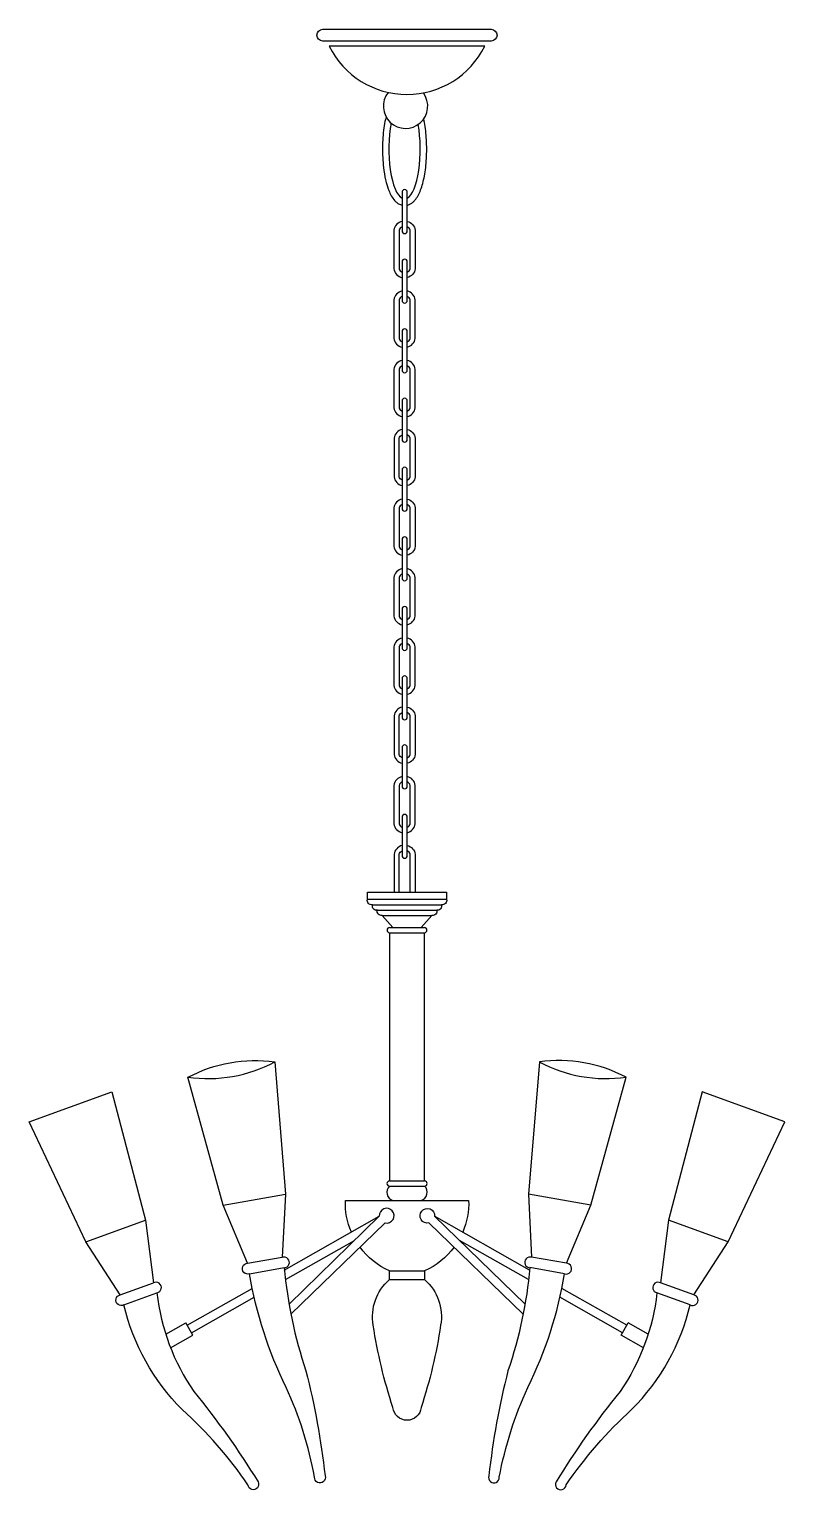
# Model space of a CAD drawing. Extents: x 373 to 931, y 3475 to 4553.
import ezdxf

# ---------------------------------------------------------------- set-up
doc = ezdxf.new("R2010")
doc.units = 0
doc.header["$MEASUREMENT"] = 0
for name, color, linetype in [('3', 3, 'CONTINUOUS'), ('4', 4, 'CONTINUOUS'), ('7', 7, 'CONTINUOUS')]:
    doc.layers.add(name, color=color, linetype=linetype)

msp = doc.modelspace()

# ---------------------------------------------------------------- linework, layer by layer
at = {"layer": '3'}
for p, q in [((622.6, 3910.6), (681.1, 3910.6)), ((626.4, 3906.4), (677.3, 3906.4)), ((628.9, 3902.5), (673.8, 3902.5)), ((641.5, 3889.8), (662.3, 3889.8))]:
    msp.add_line(p, q, dxfattribs=at)
at = {"layer": '4'}
for p, q in [((638.9, 3889.8), (641.5, 3889.8)), ((662.3, 3889.8), (664.9, 3889.8))]:
    msp.add_line(p, q, dxfattribs=at)
for points in [[(714, 4552.9, -1), (714, 4544.2), (589.7, 4544.2, -1), (589.7, 4552.9)], [(594.4, 4540.4, 0.619496), (709.3, 4540.4)]]:
    msp.add_lwpolyline(points, format="xyb", close=True, dxfattribs=at)
for points in [[(638.9, 3889.8), (641.5, 3889.8), (633.5, 3898.6, -0.544919), (630, 3902.5, -0.544919), (626.4, 3906.4, -0.508918), (622.6, 3910.6), (622.6, 3915.8), (681.1, 3915.8), (681.1, 3910.6, -0.508918), (677.3, 3906.4, -0.544919), (673.8, 3902.5, -0.544919), (670.3, 3898.6), (662.3, 3889.8), (664.9, 3889.8)], [(638.9, 3889.8, 0.894468), (638.9, 3885.9), (638.9, 3702.6, 0.915868), (638.9, 3698.7, 0.576846), (641.5, 3688.3)], [(662.3, 3688.3, 0.576846), (664.9, 3698.7, 0.915868), (664.9, 3702.6), (664.9, 3885.9, 0.865012), (664.9, 3889.8, 0.865012)], [(535.6, 3634.1, -1.169862), (534.2, 3641.8), (516.1, 3684.8), (490.2, 3779.2, -0.15868), (554.2, 3790.5), (562.2, 3692.9), (559.8, 3646.3)], [(768.2, 3634.1, 1.169862), (769.5, 3641.8), (787.7, 3684.8), (813.6, 3779.2, 0.15868), (749.6, 3790.5), (741.6, 3692.9), (743.9, 3646.3)], [(442.9, 3611.1, -1.169862), (440.2, 3618.5), (414.9, 3657.7), (373, 3746.2), (434.1, 3768.4), (458.9, 3673.7), (464.7, 3627.4)], [(860.9, 3611.1, 1.169862), (863.5, 3618.5), (888.9, 3657.7), (930.8, 3746.2), (869.7, 3768.4), (844.9, 3673.7), (839.1, 3627.4)], [(610.8, 3664.9, -0.110076), (606.4, 3688.3), (697.4, 3688.3, -0.110076), (693, 3664.9, -0.110076)], [(686.6, 3653.7, -0.128668), (664.9, 3636.3), (664.9, 3629.8, -0.263524), (676.7, 3596.1, -0.042572), (662.3, 3535.4, -0.914034), (641.5, 3535.4, -0.042572), (627, 3596.1, -0.263524), (638.9, 3629.8), (638.9, 3636.3, -0.128668), (617.2, 3653.7)], [(561.2, 3638.6, 0.058687), (577.3, 3562.5, -0.034148), (591.4, 3484.9, -1.227553), (583.7, 3483.9, 0.061162), (562.7, 3550.2, -0.073016), (535.6, 3634.1)], [(742.6, 3638.6, -0.058687), (726.4, 3562.5, 0.034148), (712.3, 3484.9, 1.227553), (720, 3483.9, -0.061162), (741.1, 3550.2, 0.073016), (768.2, 3634.1)], [(467.3, 3620, 0.124128), (494.5, 3547.2, -0.032931), (541.9, 3480.5, -1.227553), (534.5, 3478.2, 0.057455), (486, 3533.9, -0.141245), (442.9, 3611.1)], [(836.4, 3620, -0.124128), (809.2, 3547.2, 0.032931), (761.9, 3480.5, 1.227553), (769.3, 3478.2, -0.057455), (817.7, 3533.9, 0.141245), (860.9, 3611.1)]]:
    msp.add_lwpolyline(points, format="xyb", dxfattribs=at)
for centre, start, end in [((561.1, 3642.5), 271.0478, 108.9522), ((742.7, 3642.5), 71.0478, 268.9522), ((466.6, 3623.9), 281.0478, 118.9522), ((837.2, 3623.9), 61.0478, 258.9522)]:
    msp.add_arc(centre, 3.95, start, end, dxfattribs=at)
at = {"layer": '7'}
for p, q in [((633.5, 3898.6), (670.3, 3898.6)), ((638.9, 3885.9), (664.9, 3885.9)), ((638.9, 3702.6), (664.9, 3702.6)), ((638.9, 3698.7), (664.9, 3698.7)), ((516.1, 3684.8), (562.2, 3692.9)), ((787.7, 3684.8), (741.6, 3692.9)), ((414.9, 3657.7), (458.9, 3673.7)), ((561.3, 3636.8), (631.4, 3676.6)), ((742.4, 3636.8), (672.3, 3676.6)), ((888.9, 3657.7), (844.9, 3673.7)), ((562.1, 3629.8), (613.1, 3658.7)), ((741.6, 3629.8), (690.7, 3658.7)), ((534.2, 3641.8), (559.8, 3646.3)), ((769.5, 3641.8), (743.9, 3646.3)), ((535.6, 3634.1), (561.2, 3638.6)), ((638.9, 3636.3), (664.9, 3636.3)), ((768.2, 3634.1), (742.6, 3638.6)), ((440.2, 3618.5), (464.7, 3627.4)), ((489.6, 3596.1), (537.6, 3623.3)), ((638.9, 3629.8), (664.9, 3629.8)), ((814.1, 3596.1), (766.2, 3623.3)), ((863.5, 3618.5), (839.1, 3627.4)), ((442.9, 3611.1), (467.3, 3620)), ((492.8, 3590.5), (539, 3616.7)), ((810.9, 3590.5), (764.7, 3616.7)), ((860.9, 3611.1), (836.4, 3620)), ((473.8, 3589.4), (488.7, 3597.8)), ((493.8, 3588.8), (488.7, 3597.8)), ((810, 3588.8), (815.1, 3597.8)), ((829.9, 3589.4), (815.1, 3597.8)), ((477.4, 3579.5), (493.8, 3588.8)), ((826.4, 3579.5), (810, 3588.8))]:
    msp.add_line(p, q, dxfattribs=at)
for points in [[(652.1, 4404), (652.1, 4432.6, 1), (648.2, 4432.6), (648.2, 4404, 1)], [(648.2, 4352.7, 1), (652.1, 4352.7), (652.1, 4381.2, 1), (648.2, 4381.2)], [(648.2, 4329.8), (648.2, 4301.3, 1), (652.1, 4301.3), (652.1, 4329.8, 1)], [(652.1, 4250), (652.1, 4278.5, 1), (648.2, 4278.5), (648.2, 4250, 1)], [(648.2, 4227.6), (648.2, 4199.1, 1), (652.1, 4199.1), (652.1, 4227.6, 1)], [(648.2, 4147.7, 1), (652.1, 4147.7), (652.1, 4176.2, 1), (648.2, 4176.2)], [(648.2, 4124.8), (648.2, 4096.3, 1), (652.1, 4096.3), (652.1, 4124.8, 1)], [(652.1, 4045), (652.1, 4073.5, 1), (648.2, 4073.5), (648.2, 4045, 1)], [(648.2, 4022.6), (648.2, 3994.1, 1), (652.1, 3994.1), (652.1, 4022.6, 1)], [(652.1, 3942.8), (652.1, 3971.3, 1), (648.2, 3971.3), (648.2, 3942.8, 1)]]:
    msp.add_lwpolyline(points, format="xyb", close=True, dxfattribs=at)
for points in [[(648.2, 4411.1, 0.302545), (642.2, 4404.6), (642.2, 4376.1, 0.302545), (648.2, 4369.5)], [(652.1, 4411.1, -0.30144), (658, 4404.6), (658, 4376.1, -0.30144), (652.1, 4369.6)], [(648.2, 4407.1, 0.199814), (646.1, 4404.6), (646.1, 4376.1, 0.199814), (648.2, 4373.6)], [(652.1, 4373.6, 0.197687), (654.2, 4376.1), (654.2, 4404.6, 0.197687), (652.1, 4407)], [(648.2, 4359.7, 0.302545), (642.2, 4353.2), (642.2, 4324.7, 0.302545), (648.2, 4318.1)], [(652.1, 4318.2, 0.30144), (658, 4324.7), (658, 4353.2, 0.30144), (652.1, 4359.7)], [(648.2, 4355.7, 0.199814), (646.1, 4353.2), (646.1, 4324.7, 0.199814), (648.2, 4322.2)], [(652.1, 4322.2, 0.197687), (654.2, 4324.7), (654.2, 4353.2, 0.197687), (652.1, 4355.6)], [(648.2, 4308.4, 0.302545), (642.2, 4301.9), (642.2, 4273.4, 0.302545), (648.2, 4266.9)], [(648.2, 4304.4, 0.199814), (646.1, 4301.9), (646.1, 4273.4, 0.199814), (648.2, 4270.9)], [(652.1, 4266.9, 0.30144), (658, 4273.4), (658, 4301.9, 0.30144), (652.1, 4308.4)], [(652.1, 4270.9, 0.197687), (654.2, 4273.4), (654.2, 4301.9, 0.197687), (652.1, 4304.4)], [(648.2, 4257.5, 0.30144), (642.3, 4251), (642.3, 4222.5, 0.30144), (648.2, 4216)], [(648.2, 4220, -0.197687), (646.1, 4222.5), (646.1, 4251, -0.197687), (648.2, 4253.4)], [(652.1, 4257.5, -0.30144), (658, 4251), (658, 4222.5, -0.30144), (652.1, 4216)], [(652.1, 4220, 0.197687), (654.2, 4222.5), (654.2, 4251, 0.197687), (652.1, 4253.4)], [(648.2, 4206.1, 0.302545), (642.2, 4199.6), (642.2, 4171.1, 0.302545), (648.2, 4164.6)], [(652.1, 4206.1, -0.30144), (658, 4199.6), (658, 4171.1, -0.30144), (652.1, 4164.6)], [(648.2, 4202.1, 0.199814), (646.1, 4199.6), (646.1, 4171.1, 0.199814), (648.2, 4168.6)], [(652.1, 4168.6, 0.197687), (654.2, 4171.1), (654.2, 4199.6, 0.197687), (652.1, 4202.1)], [(648.2, 4154.7, 0.302545), (642.2, 4148.2), (642.2, 4119.7, 0.302545), (648.2, 4113.2)], [(652.1, 4113.2, 0.30144), (658, 4119.7), (658, 4148.2, 0.30144), (652.1, 4154.7)], [(648.2, 4150.7, 0.199814), (646.1, 4148.2), (646.1, 4119.7, 0.199814), (648.2, 4117.2)], [(652.1, 4117.2, 0.197687), (654.2, 4119.7), (654.2, 4148.2, 0.197687), (652.1, 4150.7)], [(648.2, 4103.4, 0.302545), (642.2, 4096.9), (642.2, 4068.4, 0.302545), (648.2, 4061.9)], [(648.2, 4099.4, 0.199814), (646.1, 4096.9), (646.1, 4068.4, 0.199814), (648.2, 4065.9)], [(652.1, 4061.9, 0.30144), (658, 4068.4), (658, 4096.9, 0.30144), (652.1, 4103.4)], [(652.1, 4065.9, 0.197687), (654.2, 4068.4), (654.2, 4096.9, 0.197687), (652.1, 4099.4)], [(648.2, 4052.5, 0.30144), (642.3, 4046), (642.3, 4017.5, 0.30144), (648.2, 4011)], [(648.2, 4015, -0.197687), (646.1, 4017.5), (646.1, 4046, -0.197687), (648.2, 4048.5)], [(652.1, 4052.5, -0.30144), (658, 4046), (658, 4017.5, -0.30144), (652.1, 4011)], [(652.1, 4015, 0.197687), (654.2, 4017.5), (654.2, 4046, 0.197687), (652.1, 4048.5)], [(648.2, 4001.2, 0.302545), (642.2, 3994.7), (642.2, 3966.2, 0.302545), (648.2, 3959.7)], [(652.1, 3959.7, 0.30144), (658, 3966.2), (658, 3994.7, 0.30144), (652.1, 4001.2)], [(648.2, 3997.2, 0.199814), (646.1, 3994.7), (646.1, 3966.2, 0.199814), (648.2, 3963.7)], [(652.1, 3963.7, 0.197687), (654.2, 3966.2), (654.2, 3994.7, 0.197687), (652.1, 3997.2)], [(648.2, 3950.3, 0.30144), (642.3, 3943.8), (642.3, 3915.8)], [(652.1, 3950.3, -0.30144), (658, 3943.8), (658, 3915.8)], [(646.1, 3915.8), (646.1, 3943.8, -0.197687), (648.2, 3946.3)], [(654.2, 3915.8), (654.2, 3943.8, 0.197687), (652.1, 3946.3)], [(566.2, 3604.3), (635.7, 3671.6, 2.984725), (631.4, 3676.6), (564.8, 3611.6)], [(737.6, 3604.3), (668.1, 3671.6, -2.984725), (672.3, 3676.6), (739, 3611.6)]]:
    msp.add_lwpolyline(points, format="xyb", dxfattribs=at)
for centre, radius, start, end in [((650.8, 4496.1), 16.4, 141.6079, 36.6715), ((504.9, 3883.2), 105, 261.9669, 298.0331), ((798.9, 3883.2), 105, 241.9669, 278.0331)]:
    msp.add_arc(centre, radius, start, end, dxfattribs=at)
for start_param, end_param in [(1.018985, 2.979), (3.310898, 5.235384)]:
    msp.add_ellipse((650.1, 4464.3), major_axis=(0, 36.7), ratio=0.31538, start_param=start_param, end_param=end_param, dxfattribs=at)
for points, knots in [([(636.4, 4488.3), (636.2, 4487.6), (636.1, 4487), (635.5, 4484.3), (635.1, 4482.2), (634.2, 4475.5), (633.8, 4470.5), (633.7, 4460.6), (634, 4455.6), (634.9, 4447.7), (635.4, 4444.6), (636.7, 4438.9), (637.5, 4436.3), (639, 4432.5), (639.6, 4431.1), (641, 4428.6), (641.8, 4427.5), (643.3, 4425.9), (643.9, 4425.3), (645.3, 4424.2), (646.1, 4423.8), (647.4, 4423.3), (647.8, 4423.2), (648.2, 4423.1)], [4.042545, 4.042545, 4.042545, 4.042545, 4.104115, 4.104115, 4.289261, 4.289261, 4.680171, 4.680171, 5.071082, 5.071082, 5.339201, 5.339201, 5.60732, 5.60732, 5.776441, 5.776441, 5.945562, 5.945562, 6.053442, 6.053442, 6.161322, 6.161322, 6.212129, 6.212129, 6.212129, 6.212129]), ([(652.1, 4423.1), (652.2, 4423.1), (652.3, 4423.1), (653.2, 4423.4), (653.8, 4423.7), (655.1, 4424.4), (655.7, 4424.8), (656.8, 4425.7), (657.3, 4426.2), (658.6, 4427.8), (659.4, 4428.9), (660.8, 4431.5), (661.4, 4432.8), (662.5, 4435.8), (663, 4437.4), (664, 4440.8), (664.4, 4442.6), (665.5, 4448.6), (666, 4452.9), (666.5, 4462), (666.5, 4466.7), (666, 4475.7), (665.5, 4480.1), (664.6, 4485), (664.4, 4485.8), (664.2, 4486.7)], [6.35722, 6.35722, 6.35722, 6.35722, 6.371268, 6.371268, 6.459352, 6.459352, 6.547435, 6.547435, 6.635518, 6.635518, 6.804886, 6.804886, 6.974255, 6.974255, 7.143623, 7.143623, 7.312991, 7.312991, 7.673825, 7.673825, 8.034658, 8.034658, 8.395492, 8.395492, 8.473597, 8.473597, 8.473597, 8.473597])]:
    msp.add_open_spline(points, degree=3, knots=knots, dxfattribs=at)

doc.saveas('drawing.dxf')
